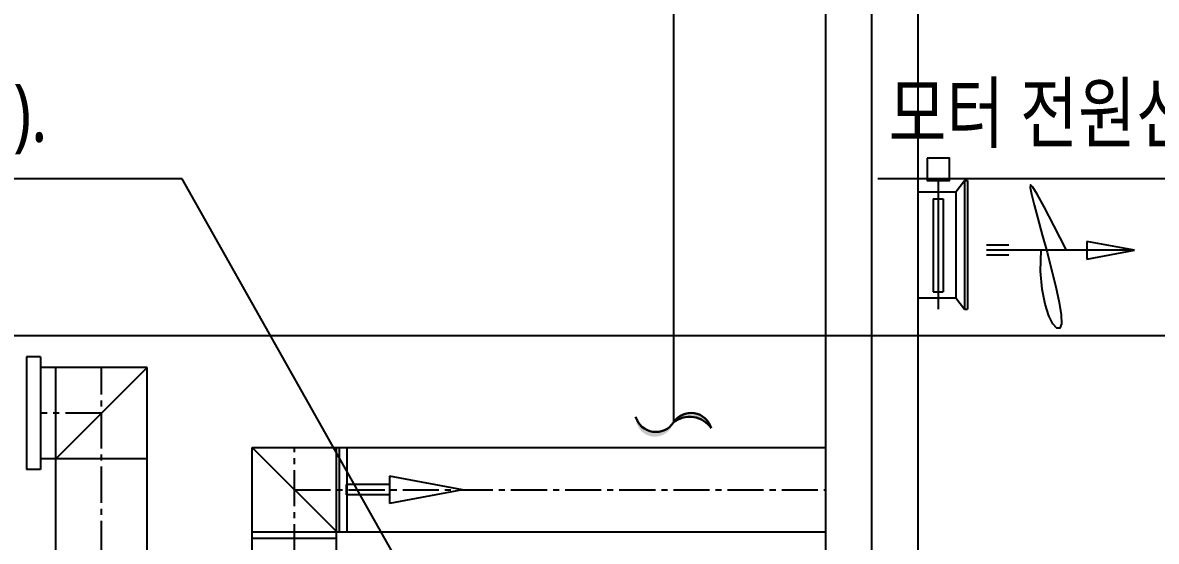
# Model space of a CAD drawing. Header units: millimetres. Extents: x 8533 to 164433, y 5768 to 115327.
# Drawn here: x 46090 to 51980, y 27830 to 30524 of the extents above; entities that cross this region are included whole.
import ezdxf
from ezdxf.enums import TextEntityAlignment as Align

# ---------------------------------------------------------------- set-up
doc = ezdxf.new("R2010")
doc.units = ezdxf.units.MM
doc.header["$LTSCALE"] = 250
doc.linetypes.add('CENTER2', pattern=[1.125, 0.75, -0.125, 0.125, -0.125])
doc.linetypes.add('HIDDENX2', pattern=[19.05, 12.7, -6.35])
doc.layers.add('10_G-ENP_매립관', color=80, linetype='HIDDENX2', lineweight=30)
for name, color, linetype in [('AA-XXXX-DIMS', 7, 'Continuous'), ('ARC', 8, 'Continuous'), ('FTEXT', 2, 'Continuous'), ('OUT', 4, 'Continuous'), ('p', 3, 'Continuous'), ('st', 4, 'Continuous'), ('전실제연_인버터', 3, 'Continuous')]:
    doc.layers.add(name, color=color, linetype=linetype)
doc.styles.add('DM', font='')
doc.styles.add('맑은고딕', font='')
doc.styles.get('DM').set_extended_font_data('Malgun Gothic')
doc.styles.get('맑은고딕').set_extended_font_data('Malgun Gothic')
doc.dimstyles.new('DIM_40', dxfattribs={"dimscale": 250, "dimtxt": 3, "dimasz": 1.5, "dimexe": 2, "dimexo": 2.5, "dimgap": 1, "dimtad": 1, "dimdec": 0, "dimzin": 0, "dimdsep": 46, "dimtxsty": '맑은고딕', "dimblk1": 'DIMDOT', "dimblk2": 'DIMDOT', "dimsah": 1, "dimcen": 0.09, "dimdle": 2, "dimclrd": 7, "dimclre": 7, "dimclrt": 3, "dimadec": 0, "dimazin": 0, "dimtfac": 1, "dimtdec": 0, "dimtix": 1, "dimtmove": 2, "dimatfit": 3, "dimldrblk": 'DIMDOT', "dimfxl": 1, "dimtolj": 1, "dimtzin": 0, "dimarcsym": 0})

# ---------------------------------------------------------------- blocks, each defined once
blk = doc.blocks.new('DIMDOT')
at = {"layer": 'AA-XXXX-DIMS'}
for p, q in [((0, -1.5), (0, 1.5)), ((-1.5, 0), (1.5, 0))]:
    blk.add_line(p, q, dxfattribs=at)
for radius in [0.5, 0.25]:
    blk.add_circle((0, 0), radius, dxfattribs=at)
blk = doc.blocks.new('G-ENP 물결')
at = {"layer": '10_G-ENP_매립관', "linetype": 'ByBlock'}
h = blk.add_hatch(color=256, dxfattribs=at)
h.paths.add_polyline_path([(61, -399, -0.641696), (0, 0, 0.892931)])
h.paths.add_polyline_path([(0, 0, 0.641696), (-61, 399, -0.435564)])
blk.add_lwpolyline([(-61, 399, -0.641696), (0, 0, 0.641696), (61, -399, 0.641696)], format="xyb", dxfattribs=at)
blk.add_arc((-216, 171), 276, 321.6941, 55.8389, dxfattribs=at)

msp = doc.modelspace()

# ---------------------------------------------------------------- linework, layer by layer
at = {"layer": 'ARC'}
msp.add_line((19210.6, 28899.9), (124753.7, 28899.9), dxfattribs=at)
at = {"layer": 'OUT'}
for p, q in [((50846.8, 29705.1), (50846.8, 29036.9)), ((50939.1, 29645.3), (50983.7, 29705.1)), ((50983.7, 29705.1), (50999.3, 29705.1)), ((50983.7, 29705.1), (50983.7, 29036.9)), ((50999.3, 29705.1), (50999.3, 29036.9)), ((50742.8, 29645.3), (50939.1, 29645.3)), ((50939.1, 29645.3), (50939.1, 29094.1)), ((50820.8, 29608.9), (50872.9, 29608.9)), ((50820.8, 29608.9), (50820.8, 29125.3)), ((50872.9, 29608.9), (50872.9, 29125.3)), ((50742.8, 29094.1), (50939.1, 29094.1)), ((50820.8, 29125.3), (50872.9, 29125.3)), ((50939.1, 29094.1), (50983.7, 29036.9)), ((50983.7, 29036.9), (50999.3, 29036.9))]:
    msp.add_line(p, q, dxfattribs=at)
msp.add_lwpolyline([(50789.1, 29820.6), (50789.1, 29705.1), (50904.6, 29705.1), (50904.6, 29820.6)], close=True, dxfattribs=at)
msp.add_lwpolyline([(50789.1, 29705.1), (50904.6, 29705.1), (50904.6, 29820.6)], dxfattribs=at)
at = {"layer": 'p', "color": 4, "linetype": 'Continuous'}
for p, q in [((50262.2, 15017.4), (50262.2, 91125.6)), ((50742.8, 15017.4), (50742.8, 91125.6))]:
    msp.add_line(p, q, dxfattribs=at)
at = {"layer": 'p', "color": 1}
for p, q in [((50502.5, 15017.4), (50502.5, 91125.6)), ((51214.2, 29367.9), (51097.5, 29367.9)), ((51867, 29342), (51097.5, 29342)), ((51214.2, 29316.1), (51097.5, 29316.1))]:
    msp.add_line(p, q, dxfattribs=at)
at = {"layer": 'p', "color": 1, "linetype": 'Continuous'}
for p, q in [((51618.3, 29388.4), (51618.3, 29295.6)), ((51867, 29342), (51618.3, 29388.4)), ((51618.3, 29295.6), (51867, 29342))]:
    msp.add_line(p, q, dxfattribs=at)
at = {"layer": 'p', "color": 1}
msp.add_lwpolyline([(51513.7, 29342), (51447.8, 29471.4), (51397.6, 29567.7), (51361.6, 29633.3), (51338.5, 29670.4), (51326.7, 29681.1), (51324.9, 29667.9), (51331.6, 29632.7), (51345.3, 29578), (51364.6, 29506.4), (51387.5, 29422.6), (51412, 29332), (51436, 29239.8), (51457.5, 29151.2), (51474.4, 29071.5), (51484.8, 29005.9), (51486.6, 28959.7), (51478.6, 28937), (51463.1, 28937.5), (51443, 28959.5), (51421.5, 29001.8), (51401.5, 29062.6), (51386.2, 29140.6), (51378.6, 29234.2), (51381.7, 29342)], dxfattribs=at)
at = {"layer": 'st', "color": 4}
for p, q in [((46183.1, 28787.6, 0), (46110.1, 28787.6, 0)), ((46110.1, 28787.6, 0), (46110.1, 28203.7, 0)), ((46183.1, 28787.6, 0), (46183.1, 28203.7, 0)), ((46736.5, 28732.6, 0), (46183.1, 28732.6, 0)), ((46262.6, 25824.9, 0), (46262.6, 28732.6, 0)), ((46736.5, 25824.9, 0), (46736.5, 28732.6, 0)), ((47283.3, 26509.6, 0), (47283.3, 28317.4, 0)), ((47283.3, 28317.4, 0), (50262.2, 28317.4, 0)), ((47721.8, 27878.9, 0), (47283.3, 28317.4, 0)), ((47721.3, 26219.6, 0), (47721.3, 28317.4, 0)), ((47734.6, 28317.4, 0), (47734.6, 27878.9, 0)), ((47773.8, 28317.4, 0), (47773.8, 27878.9, 0)), ((46736.5, 28258.7, 0), (46183.1, 28258.7, 0)), ((46183.1, 28203.7, 0), (46110.1, 28203.7, 0)), ((47995.7, 28169.3, 0), (47995.7, 28026.9, 0)), ((48375, 28098.1, 0), (47995.7, 28169.3, 0)), ((47770.9, 28124.9, 0), (47770.9, 28071.3, 0)), ((47995.7, 28124.9, 0), (47770.9, 28124.9, 0)), ((48375, 28098.1, 0), (47995.7, 28026.9, 0)), ((47995.7, 28071.3, 0), (47770.9, 28071.3, 0)), ((47283.3, 27879.4, 0), (50262.2, 27879.4, 0)), ((47283.3, 27846.3, 0), (47721.8, 27846.3, 0))]:
    msp.add_line(p, q, dxfattribs=at)
at = {"layer": 'st'}
msp.add_line((46262.6, 28258.7, 0), (46736.5, 28732.6, 0), dxfattribs=at)
at = {"layer": 'st', "color": 1, "linetype": 'CENTER2'}
for p, q in [((46499.6, 26061.8, 0), (46499.6, 28732.6, 0)), ((46499.6, 28495.7, 0), (46183.1, 28495.7, 0)), ((47502.3, 26043.8, 0), (47502.3, 28317.4, 0)), ((47502.3, 28098.1, 0), (50262.2, 28098.1, 0))]:
    msp.add_line(p, q, dxfattribs=at)
at = {"layer": '전실제연_인버터'}
msp.add_line((49471.4, 51664.4), (49471.4, 28447.4), dxfattribs=at)

# ---------------------------------------------------------------- block references
at = {"layer": '10_G-ENP_매립관', "linetype": 'ByBlock', "xscale": -0.4923664550667192, "yscale": 0.4923664550667192, "zscale": 0.4923664550667192, "rotation": 270}
msp.add_blockref('G-ENP 물결', (49471.4, 28447.4), dxfattribs=at)

# ---------------------------------------------------------------- texts
at = {"layer": 'FTEXT', "style": 'DM', "width": 0.8}
for p in [(43196.3, 30056.4, 0), (50588.4, 30056.4, 0)]:
    msp.add_text('모터 전원선(2차 전원).', height=300, dxfattribs=at).set_placement(p, align=Align.MIDDLE_LEFT)

# ---------------------------------------------------------------- leaders
at = {"layer": '전실제연_인버터', "color": 1}
for points in [[(48449.5, 26999.3), (46919.8, 29713), (43140.2, 29713)], [(55841.7, 26999.3), (54312, 29713), (50532.4, 29713)]]:
    msp.add_leader(points, dimstyle='DIM_40', override={"dimgap": 1, "dimtad": 0, "dimclrd": 1, "dimldrblk": 'Open90'}, dxfattribs=at)

doc.saveas('drawing.dxf')
